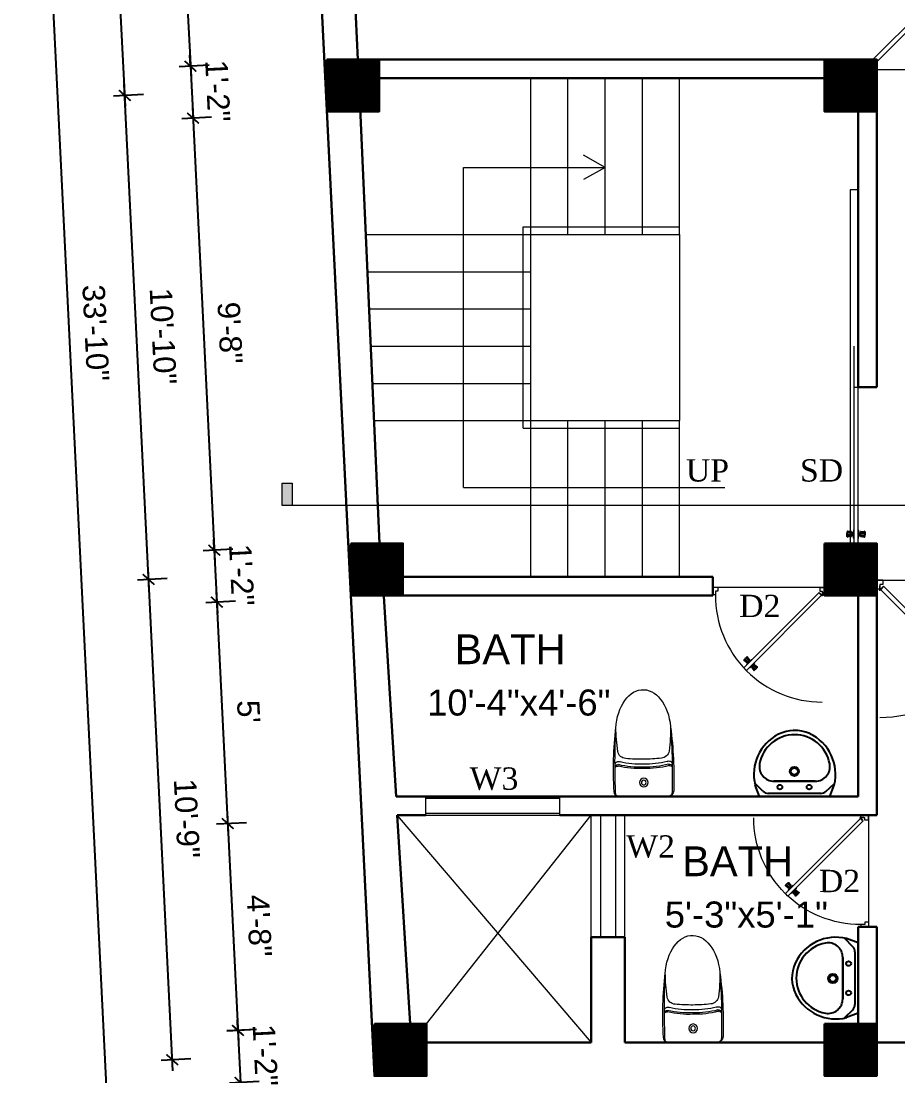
# Model space of a CAD drawing. Header units: inches. Extents: x -4737 to 13205, y 2479 to 13285.
# Drawn here: x -3061.7 to -2826.3, y 11352.5 to 11635.8 of the extents above; entities that cross this region are included whole.
import ezdxf
from ezdxf.enums import TextEntityAlignment as Align

# ---------------------------------------------------------------- set-up
doc = ezdxf.new("R2010")
doc.units = ezdxf.units.IN
doc.header["$MEASUREMENT"] = 0
doc.linetypes.add('HIDDEN2', pattern=[0.1875, 0.125, -0.0625])
for name, color, linetype, lineweight in [('A-FURN', 9, 'Continuous', 5), ('Door', 205, 'Continuous', 13), ('hatch-.09', 8, 'Continuous', 9), ('Label', 7, 'Continuous', 13), ('ns_DIMS', 1, 'Continuous', 0), ('ns_DIMS @ 1', 1, 'Continuous', 0), ('ns_TEXT', 7, 'Continuous', 13), ('PUERTAS', 7, 'Continuous', 9), ('stair', 201, 'Continuous', 13), ('Text', 7, 'Continuous', 13), ('WALL', 12, 'Continuous', 30), ('wall2', 1, 'Continuous', 15), ('windoow', 4, 'Continuous', 5)]:
    doc.layers.add(name, color=color, linetype=linetype, lineweight=lineweight)
doc.layers.add('furniture', color=253, linetype='Continuous')
doc.styles.add('arial 1000', font='arial.ttf')
doc.styles.add('dim', font='arial.ttf', dxfattribs={"height": 7})
doc.styles.get("Standard").update_dxf_attribs({"font": 'arial.ttf'})
doc.styles.add('Tahoma', font='tahoma.ttf')
doc.dimstyles.new("1-8'", dxfattribs={"dimtxt": 6, "dimasz": 3, "dimexe": 3, "dimexo": 6, "dimgap": 4, "dimtad": 1, "dimdec": 0, "dimzin": 0, "dimdsep": 46, "dimlunit": 4, "dimtxsty": 'arial 1000', "dimblk": 'ARCHTICK', "dimcen": 8, "dimdle": 3, "dimclrt": 7, "dimazin": 0, "dimtfac": 1, "dimtdec": 0, "dimtix": 1, "dimtmove": 2, "dimatfit": 3, "dimfxl": 5, "dimfxlon": 1, "dimarcsym": 0})

# ---------------------------------------------------------------- blocks, each defined once
blk = doc.blocks.new('2ft6in')
at = {"layer": 'PUERTAS', "color": 2}
for p, q in [((0.84, 2.1), (21.02, 22.28)), ((21.71, 21.6), (1.47, 1.37)), ((18.33, 21.76), (18.31, 21.77)), ((21.71, 21.6), (21.02, 22.28)), ((21.18, 18.9), (21.2, 18.89)), ((0, 2), (0, 0)), ((0.6, 2), (0, 2)), ((1.33, 0), (0, 0)), ((0.6, 1.26), (0.6, 2.04)), ((0.67, 1.26), (0.6, 1.26)), ((0.67, 1.26), (0.67, 2.01)), ((0.67, 1), (0.67, 1.26)), ((1.33, 1), (0.67, 1)), ((1.31, 1.53), (0.79, 2.06)), ((1.36, 1.58), (0.81, 2.12)), ((1.36, 1.58), (1.31, 1.53)), ((1.47, 1.37), (1.31, 1.53)), ((1.33, 0), (1.33, 1)), ((28.67, 0), (28.67, 1)), ((28.67, 1), (29.33, 1)), ((28.67, 0), (30, 0)), ((29.33, 1), (29.33, 2)), ((29.33, 2), (30, 2)), ((30, 0), (30, 2))]:
    blk.add_line(p, q, dxfattribs=at)
at = {"layer": 'PUERTAS', "color": 8}
for p, q in [((18.81, 20.78), (18.04, 21.4)), ((18.86, 20.83), (18.08, 21.46)), ((18.95, 20.92), (18.2, 21.58)), ((18.44, 21.9), (18.31, 21.77)), ((19.07, 21.03), (18.34, 21.72)), ((18.44, 21.9), (18.56, 22.02)), ((18.58, 22.01), (18.56, 22.02)), ((19.3, 21.26), (18.61, 22)), ((19.42, 21.38), (18.75, 22.14)), ((19.51, 21.48), (18.88, 22.26)), ((18.91, 20.27), (19.19, 20.69)), ((19.55, 21.53), (18.93, 22.3)), ((19.13, 20.8), (19.03, 20.9)), ((19.15, 20.82), (19.05, 20.92)), ((19.09, 20.44), (19.25, 20.76)), ((19.19, 20.87), (19.1, 20.96)), ((19.25, 20.93), (19.16, 21.02)), ((19.28, 20.63), (19.32, 20.83)), ((19.4, 21.08), (19.31, 21.17)), ((19.47, 21.15), (19.38, 21.24)), ((19.43, 20.78), (19.4, 20.9)), ((19.51, 21.19), (19.42, 21.28)), ((19.55, 20.91), (19.43, 20.94)), ((19.53, 21.21), (19.44, 21.3)), ((19.7, 21.06), (19.51, 21.01)), ((19.89, 21.24), (19.58, 21.08)), ((20.07, 21.42), (19.64, 21.15)), ((20.06, 19.85), (20.25, 19.9)), ((20.21, 20), (20.33, 19.97)), ((20.33, 20.13), (20.36, 20.01)), ((20.48, 20.28), (20.44, 20.08)), ((20.5, 19.98), (20.6, 19.89)), ((20.67, 20.47), (20.51, 20.15)), ((20.85, 20.64), (20.57, 20.22)), ((20.57, 20.04), (20.66, 19.95)), ((20.61, 20.09), (20.7, 19.99)), ((20.63, 20.11), (20.72, 20.01)), ((20.69, 19.87), (21.42, 19.19)), ((20.81, 19.99), (21.56, 19.33)), ((20.9, 20.08), (21.68, 19.45)), ((20.95, 20.13), (21.72, 19.51)), ((19.69, 19.49), (20.12, 19.76)), ((19.87, 19.67), (20.18, 19.83)), ((20.21, 19.38), (20.83, 18.61)), ((20.23, 19.7), (20.32, 19.61)), ((20.25, 19.72), (20.34, 19.63)), ((20.25, 19.43), (20.88, 18.65)), ((20.29, 19.76), (20.38, 19.67)), ((20.34, 19.53), (21, 18.77)), ((20.36, 19.83), (20.45, 19.74)), ((20.46, 19.64), (21.14, 18.91)), ((21.32, 19.01), (21.2, 18.89)), ((21.32, 19.01), (21.44, 19.14)), ((21.43, 19.15), (21.44, 19.14)), ((0, 0), (30, 0))]:
    blk.add_line(p, q, dxfattribs=at)
at = {"layer": 'PUERTAS', "color": 1}
for p, q in [((18.06, 21.44), (18.48, 21.86)), ((18.74, 20.79), (18.06, 21.34)), ((18.08, 21.51), (18.45, 21.88)), ((18.11, 21.49), (18.08, 21.51)), ((18.82, 22.25), (18.45, 21.88)), ((18.9, 22.28), (18.48, 21.86)), ((18.84, 22.23), (18.82, 22.25)), ((18.83, 20.8), (19.18, 21.15)), ((18.84, 20.21), (19.1, 20.6)), ((18.85, 20.11), (18.84, 20.12)), ((18.92, 20.89), (18.93, 20.88)), ((19.54, 21.59), (18.99, 22.27)), ((19.02, 20.88), (19.24, 21.1)), ((19.12, 20.8), (19.03, 20.89)), ((19.1, 20.7), (19.11, 20.69)), ((19.1, 20.6), (19.1, 20.6)), ((19.11, 20.79), (19.33, 21.01)), ((19.54, 21.5), (19.18, 21.15)), ((19.45, 21.31), (19.24, 21.1)), ((19.55, 21.22), (19.33, 21.01)), ((19.45, 21.41), (19.45, 21.41)), ((19.54, 21.22), (19.45, 21.31)), ((19.64, 21.23), (19.64, 21.23)), ((19.74, 21.24), (19.73, 21.23)), ((20.12, 21.49), (19.74, 21.24)), ((20.21, 19.69), (20.43, 19.9)), ((20.22, 21.48), (20.22, 21.49)), ((20.65, 20.12), (20.43, 19.9)), ((20.74, 20.03), (20.52, 19.81)), ((20.93, 20.11), (20.57, 19.76)), ((20.64, 20.11), (20.73, 20.02)), ((20.66, 20.31), (20.65, 20.31)), ((20.65, 20.21), (20.65, 20.22)), ((20.91, 20.7), (20.66, 20.31)), ((20.84, 20.02), (20.83, 20.03)), ((20.91, 20.8), (20.91, 20.79)), ((21.02, 20.12), (21.7, 19.57)), ((19.53, 19.43), (19.54, 19.42)), ((19.64, 19.42), (20.02, 19.67)), ((20.02, 19.67), (20.03, 19.68)), ((20.12, 19.68), (20.12, 19.68)), ((20.22, 19.41), (20.57, 19.76)), ((20.22, 19.69), (20.31, 19.6)), ((20.22, 19.32), (20.76, 18.64)), ((20.31, 19.6), (20.52, 19.81)), ((20.31, 19.5), (20.31, 19.5)), ((20.86, 18.63), (21.28, 19.05)), ((20.91, 18.68), (20.94, 18.66)), ((20.94, 18.66), (21.31, 19.03)), ((21.7, 19.47), (21.28, 19.05)), ((21.67, 19.4), (21.31, 19.03)), ((21.65, 19.42), (21.67, 19.4))]:
    blk.add_line(p, q, dxfattribs=at)
at = {"layer": 'PUERTAS', "color": 2}
for radius in [0.129, 0.0627]:
    blk.add_circle((0.68, 2.14), radius, dxfattribs=at)
at = {"layer": 'PUERTAS', "color": 8}
blk.add_arc((0.68, 2.14), 28.65, 359.7285, 90.0333, dxfattribs=at)
at = {"layer": 'PUERTAS', "color": 1}
for centre, start, end in [((18.78, 20.84), 231.0764, 315), ((18.89, 20.16), 135, 225), ((18.94, 22.23), 38.9236, 135), ((18.97, 20.93), 225, 315), ((19.16, 20.74), 135, 219.7428), ((19.06, 20.65), 315, 39.7428), ((19.4, 21.36), 315, 45), ((19.49, 21.55), 315, 38.9236), ((19.6, 21.18), 50.2572, 135), ((19.68, 21.28), 230.2572, 315), ((20.17, 21.44), 45, 135), ((20.7, 20.26), 135, 219.7428), ((20.6, 20.17), 315, 39.7428), ((20.78, 19.98), 45, 135), ((20.87, 20.75), 315, 45), ((20.98, 20.07), 51.0764, 135), ((19.59, 19.47), 225, 315), ((20.07, 19.63), 50.2572, 135), ((20.16, 19.73), 230.2572, 315), ((20.27, 19.36), 135, 218.9236), ((20.35, 19.55), 135, 225), ((20.82, 18.68), 218.9236, 315), ((21.65, 19.52), 315, 51.0764)]:
    blk.add_arc(centre, 0.0667, start, end, dxfattribs=at)
blk = doc.blocks.new('*U33')
at = {"color": 3, "xscale": -1}
blk.add_blockref('2ft6in', (42, 0), dxfattribs=at)
blk = doc.blocks.new('3ft')
at = {"layer": 'PUERTAS', "color": 2}
for p, q in [((1.01, 2.52), (25.23, 26.74)), ((26.05, 25.92), (1.77, 1.64)), ((21.99, 26.11), (21.98, 26.13)), ((26.05, 25.92), (25.23, 26.74)), ((25.42, 22.68), (25.43, 22.67)), ((0, 2.4), (0, 0)), ((0.72, 2.4), (0, 2.4)), ((1.6, 0), (0, 0)), ((0.72, 1.52), (0.72, 2.44)), ((0.8, 1.52), (0.72, 1.52)), ((0.8, 1.52), (0.8, 2.41)), ((0.8, 1.2), (0.8, 1.52)), ((1.6, 1.2), (0.8, 1.2)), ((1.57, 1.84), (0.94, 2.47)), ((1.63, 1.89), (0.97, 2.55)), ((1.63, 1.89), (1.57, 1.84)), ((1.77, 1.64), (1.57, 1.84)), ((1.6, 0), (1.6, 1.2)), ((34.4, 0), (34.4, 1.2)), ((34.4, 1.2), (35.2, 1.2)), ((34.4, 0), (36, 0)), ((35.2, 1.2), (35.2, 2.4)), ((35.2, 2.4), (36, 2.4)), ((36, 0), (36, 2.4))]:
    blk.add_line(p, q, dxfattribs=at)
at = {"layer": 'PUERTAS', "color": 8}
for p, q in [((22.57, 24.94), (21.65, 25.68)), ((22.63, 24.99), (21.69, 25.75)), ((22.74, 25.1), (21.84, 25.9)), ((22.13, 26.28), (21.98, 26.13)), ((22.88, 25.24), (22.01, 26.06)), ((22.13, 26.28), (22.27, 26.42)), ((22.29, 26.41), (22.27, 26.42)), ((23.16, 25.52), (22.34, 26.39)), ((23.3, 25.66), (22.5, 26.56)), ((23.41, 25.77), (22.65, 26.71)), ((23.46, 25.83), (22.72, 26.75)), ((23.41, 25.43), (23.3, 25.54)), ((23.44, 25.45), (23.33, 25.56)), ((24.08, 25.71), (23.57, 25.38)), ((22.69, 24.32), (23.02, 24.83)), ((22.95, 24.96), (22.84, 25.07)), ((22.98, 24.99), (22.86, 25.1)), ((23.03, 25.04), (22.91, 25.15)), ((22.91, 24.53), (23.1, 24.91)), ((23.11, 25.12), (22.99, 25.23)), ((23.13, 24.76), (23.18, 24.99)), ((23.28, 25.3), (23.17, 25.41)), ((23.36, 25.37), (23.25, 25.49)), ((23.31, 24.94), (23.28, 25.08)), ((23.46, 25.09), (23.32, 25.13)), ((23.64, 25.27), (23.41, 25.22)), ((23.87, 25.49), (23.49, 25.3)), ((23.63, 23.38), (24.14, 23.72)), ((23.84, 23.6), (24.22, 23.79)), ((24.07, 23.82), (24.3, 23.88)), ((24.25, 24), (24.39, 23.97)), ((24.25, 23.26), (24.99, 22.34)), ((24.27, 23.64), (24.38, 23.53)), ((24.3, 23.67), (24.41, 23.56)), ((24.3, 23.32), (25.06, 22.38)), ((24.35, 23.72), (24.46, 23.61)), ((24.4, 24.15), (24.43, 24.01)), ((24.41, 23.43), (25.2, 22.53)), ((24.43, 23.8), (24.54, 23.69)), ((24.58, 24.33), (24.52, 24.1)), ((24.55, 23.57), (25.37, 22.7)), ((24.6, 23.97), (24.72, 23.86)), ((24.8, 24.56), (24.61, 24.18)), ((25.02, 24.77), (24.68, 24.26)), ((24.68, 24.05), (24.79, 23.94)), ((24.73, 24.1), (24.85, 23.99)), ((24.76, 24.13), (24.87, 24.02)), ((24.83, 23.85), (25.7, 23.03)), ((24.97, 23.99), (25.87, 23.2)), ((25.08, 24.1), (26.02, 23.34)), ((25.14, 24.15), (26.06, 23.41)), ((25.58, 22.82), (25.43, 22.67)), ((25.58, 22.82), (25.73, 22.97)), ((25.72, 22.98), (25.73, 22.97)), ((0, 0), (36, 0))]:
    blk.add_line(p, q, dxfattribs=at)
at = {"layer": 'PUERTAS', "color": 1}
for p, q in [((21.67, 25.73), (22.17, 26.23)), ((22.49, 24.95), (21.67, 25.61)), ((21.7, 25.82), (22.14, 26.26)), ((21.73, 25.79), (21.7, 25.82)), ((22.58, 26.7), (22.14, 26.26)), ((22.67, 26.73), (22.17, 26.23)), ((22.61, 26.67), (22.58, 26.7)), ((23.45, 25.91), (22.79, 26.73)), ((23.44, 25.81), (23.02, 25.38)), ((23.34, 25.58), (23.08, 25.32)), ((23.33, 25.7), (23.34, 25.69)), ((23.45, 25.46), (23.33, 25.57)), ((24.15, 25.79), (23.68, 25.48)), ((24.27, 25.78), (24.26, 25.79)), ((22.6, 24.96), (23.02, 25.38)), ((22.61, 24.25), (22.92, 24.72)), ((22.62, 24.13), (22.61, 24.14)), ((22.7, 25.07), (22.71, 25.06)), ((22.82, 25.06), (23.08, 25.32)), ((22.94, 24.95), (22.83, 25.07)), ((22.92, 24.72), (22.92, 24.72)), ((22.93, 24.94), (23.19, 25.21)), ((22.93, 24.84), (22.93, 24.83)), ((23.46, 25.47), (23.19, 25.21)), ((23.44, 23.31), (23.45, 23.3)), ((23.56, 23.3), (24.03, 23.61)), ((23.57, 25.47), (23.57, 25.47)), ((23.68, 25.48), (23.68, 25.48)), ((24.03, 23.61), (24.03, 23.62)), ((24.14, 23.62), (24.14, 23.62)), ((24.25, 23.62), (24.51, 23.89)), ((24.26, 23.29), (24.69, 23.71)), ((24.26, 23.63), (24.37, 23.52)), ((24.26, 23.18), (24.92, 22.37)), ((24.37, 23.52), (24.63, 23.77)), ((24.37, 23.4), (24.37, 23.4)), ((24.78, 24.15), (24.51, 23.89)), ((24.89, 24.03), (24.63, 23.77)), ((25.11, 24.14), (24.69, 23.71)), ((24.77, 24.14), (24.88, 24.03)), ((24.79, 24.38), (24.78, 24.37)), ((24.78, 24.26), (24.78, 24.26)), ((25.1, 24.84), (24.79, 24.38)), ((25, 24.03), (25, 24.03)), ((25.04, 22.36), (25.54, 22.86)), ((25.09, 24.96), (25.1, 24.95)), ((25.13, 22.39), (25.57, 22.83)), ((25.22, 24.14), (26.03, 23.48)), ((26.04, 23.37), (25.54, 22.86)), ((26.01, 23.27), (25.57, 22.83)), ((25.98, 23.3), (26.01, 23.27)), ((25.1, 22.42), (25.13, 22.39))]:
    blk.add_line(p, q, dxfattribs=at)
at = {"layer": 'PUERTAS', "color": 2}
for radius in [0.155, 0.0752]:
    blk.add_circle((0.82, 2.56), radius, dxfattribs=at)
at = {"layer": 'PUERTAS', "color": 8}
blk.add_arc((0.82, 2.56), 34.38, 359.7285, 90.0333, dxfattribs=at)
at = {"layer": 'PUERTAS', "color": 1}
for centre, start, end in [((22.73, 26.68), 38.9236, 135), ((23.28, 25.63), 315, 45), ((23.39, 25.86), 315, 38.9236), ((24.2, 25.73), 45, 135), ((22.54, 25.01), 231.0764, 315), ((22.67, 24.2), 135, 225), ((22.77, 25.12), 225, 315), ((22.99, 24.89), 135, 219.7428), ((22.87, 24.78), 315, 39.7428), ((23.51, 23.36), 225, 315), ((23.51, 25.41), 50.2572, 135), ((23.62, 25.53), 230.2572, 315), ((24.09, 23.56), 50.2572, 135), ((24.2, 23.68), 230.2572, 315), ((24.32, 23.23), 135, 218.9236), ((24.42, 23.46), 135, 225), ((24.84, 24.31), 135, 219.7428), ((24.72, 24.21), 315, 39.7428), ((24.94, 23.98), 45, 135), ((25.04, 24.89), 315, 45), ((25.17, 24.08), 51.0764, 135), ((25.98, 23.42), 315, 51.0764), ((24.98, 22.42), 218.9236, 315)]:
    blk.add_arc(centre, 0.08, start, end, dxfattribs=at)
blk = doc.blocks.new('*U36')
at = {"color": 3}
blk.add_blockref('3ft', (0, 0), dxfattribs=at)
blk = doc.blocks.new('A$C2BC6131C')
at = {"layer": 'A-FURN', "color": 8}
for p in [(0, 163.5), (0, -163.5)]:
    blk.add_line(p, (0, 0), dxfattribs=at)
for radius in [29.6, 16.1]:
    blk.add_circle((95.9, 0), radius, dxfattribs=at)
for centre, radius, start, end in [((40, 163.5), 40, 92.59988, 180), ((197, -4116.4), 4311.6, 86.30057, 92.47118), ((155.1, -2371.3), 2577.4, 82.86641, 92.59988), ((793.4, 23.7), 602, 165.61847, 182.25332), ((201.9, 176.4), 18.8, 342.35932, 95.93155), ((192.7, 178.4), 18.2, 343.38126, 66.47238), ((793.4, 23.7), 592, 165.61847, 182.25332), ((773.9, 23.7), 552, 165.61847, 182.45753), ((217.8, 172), 24.1, 332.20328, 71.94045), ((320.7, 115.7), 60, 100.47011, 174.60795), ((468.5, -913.5), 1099.7, 89.65189, 98.29697), ((1633.1, -8.2), 1378.2, 174.60795, 179.65911), ((1633.1, 8.2), 1378.2, 180.34089, 185.39205), ((793.4, -23.7), 602, 177.74668, 194.38153), ((793.4, -23.7), 592, 177.74668, 194.38153), ((773.9, -23.7), 552, 177.54247, 194.38153), ((320.7, -115.7), 60, 185.39205, 259.52989), ((40, -163.5), 40, 180, 267.40012), ((197, 4116.4), 4311.6, 267.52882, 273.69943), ((155.1, 2371.3), 2577.4, 267.40012, 277.13359), ((201.9, -176.4), 18.8, 264.06845, 17.64068), ((192.7, -178.4), 18.2, 293.52762, 16.61874), ((217.8, -172), 24.1, 288.05955, 27.79672), ((468.5, 913.5), 1099.7, 261.70303, 270.34811)]:
    blk.add_arc(centre, radius, start, end, dxfattribs=at)
blk.add_ellipse((440.7, 0), major_axis=(-289.3, 0), ratio=0.648116, start_param=1.570796, end_param=4.592942, dxfattribs=at)
blk = doc.blocks.new('A$C2C8E2855')
at = {"color": 3}
for p, q in [((49.5, -117.7), (20, -196.2)), ((530.2, -117.7), (49.5, -117.7)), ((52.4, -117.7), (529.2, -117.7)), ((110.9, -140.2), (470.9, -140.2)), ((530.2, -117.7), (559.7, -196.2)), ((76.7, -153.7), (18.7, -208.2)), ((506.5, -155.1), (563.4, -212.8)), ((149.1, -222.9), (431, -222.9)), ((431, -222.9), (149.1, -222.9))]:
    blk.add_line(p, q, dxfattribs=at)
for centre, radius in [((190.8, -182.7), 16.3), ((390.8, -182.7), 16.3), ((292.2, -290.1), 31.6), ((292.2, -290.1), 23)]:
    blk.add_circle(centre, radius, dxfattribs=at)
for centre, radius, start, end in [((110.9, -190.2), 50, 90, 133.18096), ((470.9, -190.2), 50, 44.56072, 90), ((318.3, -269.6), 307.1, 166.17513, 244.72963), ((261.4, -269.6), 307.1, 297.06391, 13.82487), ((149.1, -322.9), 100, 90, 190.56023), ((431, -322.9), 100, 349.43977, 90), ((290.1, -296.6), 243.4, 190.56023, 349.43977), ((289.7, -319.1), 250.2, 245.80711, 296.46282), ((318.3, -269.6), 307.1, 266.58899, 266.59358)]:
    blk.add_arc(centre, radius, start, end, dxfattribs=at)
at = {"color": 3, "width": 0.8, "flags": 9}
for tag in ['XSIZE', 'YSIZE']:
    blk.add_attdef(tag, (289.9, -117.7), '', height=0.5, dxfattribs=at)
blk = doc.blocks.new('*U32')
at = {"color": 3}
blk.add_blockref('2ft6in', (0, 0), dxfattribs=at)
blk = doc.blocks.new('_ArchTick')
at = {"color": 0, "const_width": 0.15}
blk.add_lwpolyline([(-0.5, -0.5), (0.5, 0.5)], dxfattribs=at)
blk = doc.blocks.new('*D790')
at = {"layer": 'Defpoints', "color": 0, "transparency": 16777216}
for p in [(-2959.86, 11352.48), (-2838.95, 11352.48), (-2838.95, 11311.58)]:
    blk.add_point(p, dxfattribs=at)
at = {"layer": 'ns_DIMS', "color": 0, "lineweight": -2, "transparency": 16777216}
for p, q in [((-2959.86, 11316.58), (-2959.86, 11308.58)), ((-2838.95, 11316.58), (-2838.95, 11308.58)), ((-2962.86, 11311.58), (-2835.95, 11311.58))]:
    blk.add_line(p, q, dxfattribs=at)
at = {"layer": 'ns_DIMS', "color": 0, "lineweight": -2, "transparency": 16777216, "xscale": 3, "yscale": 3, "zscale": 3, "rotation": 180}
blk.add_blockref('_ArchTick', (-2959.86, 11311.58), dxfattribs=at)
at = {"layer": 'ns_DIMS', "color": 0, "lineweight": -2, "transparency": 16777216, "xscale": 3, "yscale": 3, "zscale": 3}
blk.add_blockref('_ArchTick', (-2838.95, 11311.58), dxfattribs=at)
at = {"layer": 'ns_DIMS', "color": 7, "transparency": 16777216, "insert": (-2899.41, 11318.65), "char_height": 6, "attachment_point": 5, "style": 'arial 1000'}
blk.add_mtext('10\'-1"', dxfattribs=at)
blk = doc.blocks.new('*D791')
at = {"layer": 'Defpoints', "color": 0, "transparency": 16777216}
for p in [(-2838.95, 11352.48), (-2661.41, 11352.48), (-2661.41, 11311.58)]:
    blk.add_point(p, dxfattribs=at)
at = {"layer": 'ns_DIMS', "color": 0, "lineweight": -2, "transparency": 16777216}
for p, q in [((-2838.95, 11316.58), (-2838.95, 11308.58)), ((-2661.41, 11316.58), (-2661.41, 11308.58)), ((-2841.95, 11311.58), (-2658.41, 11311.58))]:
    blk.add_line(p, q, dxfattribs=at)
at = {"layer": 'ns_DIMS', "color": 0, "lineweight": -2, "transparency": 16777216, "xscale": 3, "yscale": 3, "zscale": 3, "rotation": 180}
blk.add_blockref('_ArchTick', (-2838.95, 11311.58), dxfattribs=at)
at = {"layer": 'ns_DIMS', "color": 0, "lineweight": -2, "transparency": 16777216, "xscale": 3, "yscale": 3, "zscale": 3}
blk.add_blockref('_ArchTick', (-2661.41, 11311.58), dxfattribs=at)
at = {"layer": 'ns_DIMS', "color": 7, "transparency": 16777216, "insert": (-2750.18, 11318.65), "char_height": 6, "attachment_point": 5, "style": 'arial 1000'}
blk.add_mtext('14\'-10"', dxfattribs=at)
blk = doc.blocks.new('*U53')
blk.add_hatch(color=256).paths.add_polyline_path([(-7.7473, 0.125), (-7.6914, 0.125), (-7.6914, 0), (-7.7473, 0)])
at = {"linetype": 'HIDDEN2', "ltscale": 100}
blk.add_line((-0.3125, 0), (-7.7473, 0), dxfattribs=at)
blk.add_lwpolyline([(-7.7473, 0.125), (-7.6914, 0.125), (-7.6914, 0), (-7.7473, 0)], close=True)
at = {"style": 'Tahoma', "flags": 8}
blk.add_attdef('VIEWNUMBER', text='', height=0.125, dxfattribs=at).set_placement((0, 0), align=Align.BOTTOM_CENTER)
blk.add_attdef('SHEETNUMBER', text='', height=0.125, dxfattribs=at).set_placement((0, -0.0625), align=Align.TOP_CENTER)
blk = doc.blocks.new('*D813')
at = {"layer": 'Defpoints', "color": 0, "transparency": 16777216}
for p in [(-2986.15, 11743.99), (-2979.62, 11625.48), (-3016.27, 11623.67)]:
    blk.add_point(p, dxfattribs=at)
at = {"layer": 'ns_DIMS', "color": 0, "lineweight": -2, "transparency": 16777216}
for p, q in [((-3022.25, 11745.21), (-3016.12, 11620.68)), ((-3017.11, 11742.46), (-3025.1, 11742.07)), ((-3011.27, 11623.92), (-3019.26, 11623.53))]:
    blk.add_line(p, q, dxfattribs=at)
at = {"layer": 'ns_DIMS', "color": 0, "lineweight": -2, "transparency": 16777216, "xscale": 3, "yscale": 3, "zscale": 3}
for p, rotation in [((-3022.11, 11742.22), 92.82029601864667), ((-3016.27, 11623.67), 272.8202960186467)]:
    blk.add_blockref('_ArchTick', p, dxfattribs=dict(at, rotation=rotation))
at = {"layer": 'ns_DIMS', "color": 7, "transparency": 16777216, "insert": (-3012.13, 11683.29), "char_height": 6, "attachment_point": 5, "rotation": 272.8203, "style": 'arial 1000'}
blk.add_mtext('9\'-11"', dxfattribs=at)
blk = doc.blocks.new('*D814')
at = {"layer": 'Defpoints', "color": 0, "transparency": 16777216}
for p in [(-2979.62, 11625.48), (-3015.58, 11609.71), (-2979.62, 11611.48)]:
    blk.add_point(p, dxfattribs=at)
at = {"layer": 'ns_DIMS', "color": 0, "lineweight": -2, "transparency": 16777216}
for p, q in [((-3016.27, 11623.67), (-3016.41, 11626.67)), ((-3011.27, 11623.92), (-3019.26, 11623.53)), ((-3016.27, 11623.67), (-3015.58, 11609.71)), ((-3010.58, 11609.95), (-3018.57, 11609.56)), ((-3015.58, 11609.71), (-3015.43, 11606.71))]:
    blk.add_line(p, q, dxfattribs=at)
at = {"layer": 'ns_DIMS', "color": 0, "lineweight": -2, "transparency": 16777216, "xscale": 3, "yscale": 3, "zscale": 3}
for p, rotation in [((-3016.27, 11623.67), 272.8202960186467), ((-3015.58, 11609.71), 92.82029601864667)]:
    blk.add_blockref('_ArchTick', p, dxfattribs=dict(at, rotation=rotation))
at = {"layer": 'ns_DIMS', "color": 7, "transparency": 16777216, "insert": (-3008.92, 11617.04), "char_height": 6, "attachment_point": 5, "rotation": 272.8203, "style": 'arial 1000'}
blk.add_mtext('1\'-2"', dxfattribs=at)
blk = doc.blocks.new('*D815')
at = {"layer": 'Defpoints', "color": 0, "transparency": 16777216}
for p in [(-2979.62, 11611.48), (-3009.86, 11493.67), (-2973.22, 11495.48)]:
    blk.add_point(p, dxfattribs=at)
at = {"layer": 'ns_DIMS', "color": 0, "lineweight": -2, "transparency": 16777216}
for p, q in [((-3015.73, 11612.7), (-3009.71, 11490.68)), ((-3010.58, 11609.95), (-3018.57, 11609.56)), ((-3004.87, 11493.92), (-3012.86, 11493.53))]:
    blk.add_line(p, q, dxfattribs=at)
at = {"layer": 'ns_DIMS', "color": 0, "lineweight": -2, "transparency": 16777216, "xscale": 3, "yscale": 3, "zscale": 3}
for p, rotation in [((-3015.58, 11609.71), 92.82029601864667), ((-3009.86, 11493.67), 272.8202960186467)]:
    blk.add_blockref('_ArchTick', p, dxfattribs=dict(at, rotation=rotation))
at = {"layer": 'ns_DIMS', "color": 7, "transparency": 16777216, "insert": (-3005.66, 11552.04), "char_height": 6, "attachment_point": 5, "rotation": 272.8203, "style": 'arial 1000'}
blk.add_mtext('9\'-8"', dxfattribs=at)
blk = doc.blocks.new('*D816')
at = {"layer": 'Defpoints', "color": 0, "transparency": 16777216}
for p in [(-2973.22, 11495.48), (-3009.17, 11479.71), (-2973.22, 11481.48)]:
    blk.add_point(p, dxfattribs=at)
at = {"layer": 'ns_DIMS', "color": 0, "lineweight": -2, "transparency": 16777216}
for p, q in [((-3009.86, 11493.67), (-3010.01, 11496.67)), ((-3004.87, 11493.92), (-3012.86, 11493.53)), ((-3009.86, 11493.67), (-3009.17, 11479.71)), ((-3004.18, 11479.95), (-3012.17, 11479.56)), ((-3009.17, 11479.71), (-3009.03, 11476.71))]:
    blk.add_line(p, q, dxfattribs=at)
at = {"layer": 'ns_DIMS', "color": 0, "lineweight": -2, "transparency": 16777216, "xscale": 3, "yscale": 3, "zscale": 3}
for p, rotation in [((-3009.86, 11493.67), 272.8202960186467), ((-3009.17, 11479.71), 92.82029601864667)]:
    blk.add_blockref('_ArchTick', p, dxfattribs=dict(at, rotation=rotation))
at = {"layer": 'ns_DIMS', "color": 7, "transparency": 16777216, "insert": (-3002.51, 11487.04), "char_height": 6, "attachment_point": 5, "rotation": 272.8203, "style": 'arial 1000'}
blk.add_mtext('1\'-2"', dxfattribs=at)
blk = doc.blocks.new('*D817')
at = {"layer": 'Defpoints', "color": 0, "transparency": 16777216}
for p in [(-2973.22, 11481.48), (-3006.24, 11420.23), (-2960.71, 11422.47)]:
    blk.add_point(p, dxfattribs=at)
at = {"layer": 'ns_DIMS', "color": 0, "lineweight": -2, "transparency": 16777216}
for p, q in [((-3009.32, 11482.7), (-3006.1, 11417.23)), ((-3004.18, 11479.95), (-3012.17, 11479.56)), ((-3001.25, 11420.47), (-3009.24, 11420.08))]:
    blk.add_line(p, q, dxfattribs=at)
at = {"layer": 'ns_DIMS', "color": 0, "lineweight": -2, "transparency": 16777216, "xscale": 3, "yscale": 3, "zscale": 3}
for p, rotation in [((-3009.17, 11479.71), 92.82029601864667), ((-3006.24, 11420.23), 272.8202960186467)]:
    blk.add_blockref('_ArchTick', p, dxfattribs=dict(at, rotation=rotation))
at = {"layer": 'ns_DIMS', "color": 7, "transparency": 16777216, "insert": (-3000.67, 11450.32), "char_height": 6, "attachment_point": 5, "rotation": 272.8203, "style": 'arial 1000'}
blk.add_mtext("5'", dxfattribs=at)
blk = doc.blocks.new('*D818')
at = {"layer": 'Defpoints', "color": 0, "transparency": 16777216}
for p in [(-2966.86, 11366.48), (-2966.86, 11352.48), (-3002.82, 11350.71)]:
    blk.add_point(p, dxfattribs=at)
at = {"layer": 'ns_DIMS', "color": 0, "lineweight": -2, "transparency": 16777216}
for p, q in [((-3003.51, 11364.67), (-3003.65, 11367.67)), ((-2998.51, 11364.92), (-3006.5, 11364.53)), ((-3003.51, 11364.67), (-3002.82, 11350.71)), ((-2997.82, 11350.95), (-3005.81, 11350.56)), ((-3002.82, 11350.71), (-3002.67, 11347.71))]:
    blk.add_line(p, q, dxfattribs=at)
at = {"layer": 'ns_DIMS', "color": 0, "lineweight": -2, "transparency": 16777216, "xscale": 3, "yscale": 3, "zscale": 3}
for p, rotation in [((-3003.51, 11364.67), 272.8202960186467), ((-3002.82, 11350.71), 92.82029601864667)]:
    blk.add_blockref('_ArchTick', p, dxfattribs=dict(at, rotation=rotation))
at = {"layer": 'ns_DIMS', "color": 7, "transparency": 16777216, "insert": (-2996.16, 11358.04), "char_height": 6, "attachment_point": 5, "rotation": 272.8203, "style": 'arial 1000'}
blk.add_mtext('1\'-2"', dxfattribs=at)
blk = doc.blocks.new('*D819')
at = {"layer": 'Defpoints', "color": 0, "transparency": 16777216}
for p in [(-2960.71, 11422.47), (-2967.55, 11366.48), (-3003.51, 11364.71)]:
    blk.add_point(p, dxfattribs=at)
at = {"layer": 'ns_DIMS', "color": 0, "lineweight": -2, "transparency": 16777216}
for p, q in [((-3006.39, 11423.22), (-3003.36, 11361.71)), ((-3001.25, 11420.47), (-3009.24, 11420.08)), ((-2998.51, 11364.95), (-3006.5, 11364.56))]:
    blk.add_line(p, q, dxfattribs=at)
at = {"layer": 'ns_DIMS', "color": 0, "lineweight": -2, "transparency": 16777216, "xscale": 3, "yscale": 3, "zscale": 3}
for p, rotation in [((-3006.24, 11420.23), 92.82029601864667), ((-3003.51, 11364.71), 272.8202960186467)]:
    blk.add_blockref('_ArchTick', p, dxfattribs=dict(at, rotation=rotation))
at = {"layer": 'ns_DIMS', "color": 7, "transparency": 16777216, "insert": (-2997.82, 11392.82), "char_height": 6, "attachment_point": 5, "rotation": 272.8203, "style": 'arial 1000'}
blk.add_mtext('4\'-8"', dxfattribs=at)
blk = doc.blocks.new('*D820')
at = {"layer": 'Defpoints', "color": 0, "transparency": 16777216}
for p in [(-2973.22, 11488.48), (-3027.5, 11485.81), (-2966.86, 11359.48)]:
    blk.add_point(p, dxfattribs=at)
at = {"layer": 'ns_DIMS', "color": 0, "lineweight": -2, "transparency": 16777216}
for p, q in [((-3020.99, 11353.81), (-3027.64, 11488.8)), ((-3022.5, 11486.05), (-3030.49, 11485.66)), ((-3016.15, 11357.05), (-3024.14, 11356.66))]:
    blk.add_line(p, q, dxfattribs=at)
at = {"layer": 'ns_DIMS', "color": 0, "lineweight": -2, "transparency": 16777216, "xscale": 3, "yscale": 3, "zscale": 3}
for p, rotation in [((-3027.5, 11485.81), 92.82029601863742), ((-3021.14, 11356.81), 272.8202960186374)]:
    blk.add_blockref('_ArchTick', p, dxfattribs=dict(at, rotation=rotation))
at = {"layer": 'ns_DIMS', "color": 7, "transparency": 16777216, "insert": (-3017.26, 11421.65), "char_height": 6, "attachment_point": 5, "rotation": 272.8203, "style": 'arial 1000'}
blk.add_mtext('10\'-9"', dxfattribs=at)
blk = doc.blocks.new('*D821')
at = {"layer": 'Defpoints', "color": 0, "transparency": 16777216}
for p in [(-2986.84, 11757.99), (-3058.75, 11754.45), (-2966.86, 11352.48)]:
    blk.add_point(p, dxfattribs=at)
at = {"layer": 'ns_DIMS', "color": 0, "lineweight": -2, "transparency": 16777216}
for p, q in [((-3038.63, 11345.94), (-3058.9, 11757.44)), ((-3053.76, 11754.69), (-3061.75, 11754.3)), ((-3033.78, 11349.18), (-3041.77, 11348.79))]:
    blk.add_line(p, q, dxfattribs=at)
at = {"layer": 'ns_DIMS', "color": 0, "lineweight": -2, "transparency": 16777216, "xscale": 3, "yscale": 3, "zscale": 3}
for p, rotation in [((-3058.75, 11754.45), 92.82029601863792), ((-3038.77, 11348.94), 272.8202960186379)]:
    blk.add_blockref('_ArchTick', p, dxfattribs=dict(at, rotation=rotation))
at = {"layer": 'ns_DIMS', "color": 7, "transparency": 16777216, "insert": (-3041.71, 11552.04), "char_height": 6, "attachment_point": 5, "rotation": 272.8203, "style": 'arial 1000'}
blk.add_mtext('33\'-10"', dxfattribs=at)
blk = doc.blocks.new('*D822')
at = {"layer": 'Defpoints', "color": 0, "transparency": 16777216}
for p in [(-2979.62, 11618.48), (-3033.9, 11615.81), (-2973.22, 11488.48)]:
    blk.add_point(p, dxfattribs=at)
at = {"layer": 'ns_DIMS', "color": 0, "lineweight": -2, "transparency": 16777216}
for p, q in [((-3027.35, 11482.81), (-3034.05, 11618.8)), ((-3028.91, 11616.05), (-3036.9, 11615.66)), ((-3022.5, 11486.05), (-3030.49, 11485.66))]:
    blk.add_line(p, q, dxfattribs=at)
at = {"layer": 'ns_DIMS', "color": 0, "lineweight": -2, "transparency": 16777216, "xscale": 3, "yscale": 3, "zscale": 3}
for p, rotation in [((-3033.9, 11615.81), 92.82029601864667), ((-3027.5, 11485.81), 272.8202960186467)]:
    blk.add_blockref('_ArchTick', p, dxfattribs=dict(at, rotation=rotation))
at = {"layer": 'ns_DIMS', "color": 7, "transparency": 16777216, "insert": (-3023.64, 11551.15), "char_height": 6, "attachment_point": 5, "rotation": 272.8203, "style": 'arial 1000'}
blk.add_mtext('10\'-10"', dxfattribs=at)
blk = doc.blocks.new('*D823')
at = {"layer": 'Defpoints', "color": 0, "transparency": 16777216}
for p in [(-2986.15, 11750.99), (-3040.43, 11748.31), (-2979.62, 11618.48)]:
    blk.add_point(p, dxfattribs=at)
at = {"layer": 'ns_DIMS', "color": 0, "lineweight": -2, "transparency": 16777216}
for p, q in [((-3035.43, 11748.56), (-3043.42, 11748.17)), ((-3033.75, 11612.81), (-3040.58, 11751.31)), ((-3028.91, 11616.05), (-3036.9, 11615.66))]:
    blk.add_line(p, q, dxfattribs=at)
at = {"layer": 'ns_DIMS', "color": 0, "lineweight": -2, "transparency": 16777216, "xscale": 3, "yscale": 3, "zscale": 3}
for p, rotation in [((-3040.43, 11748.31), 92.82029601864667), ((-3033.9, 11615.81), 272.8202960186467)]:
    blk.add_blockref('_ArchTick', p, dxfattribs=dict(at, rotation=rotation))
at = {"layer": 'ns_DIMS', "color": 7, "transparency": 16777216, "insert": (-3030.16, 11682.4), "char_height": 6, "attachment_point": 5, "rotation": 272.8203, "style": 'arial 1000'}
blk.add_mtext('11\'-1"', dxfattribs=at)

msp = doc.modelspace()

# ---------------------------------------------------------------- hatches: boundary and pattern name
at = {"layer": 'hatch-.09'}
h = msp.add_hatch(dxfattribs=at)
h.set_pattern_fill('ANSI31', color=256)
h.set_pattern_definition([(45, (-18412.01016, 11335.34088), (-0.0883883476, 0.0883883476), [])])
h.paths.add_polyline_path([(-2965.62, 11625.48), (-2979.62, 11625.48), (-2979.62, 11611.48), (-2965.62, 11611.48)])
h = msp.add_hatch(dxfattribs=at)
h.set_pattern_fill('ANSI31', color=256)
h.set_pattern_definition([(45, (-18278.34374, 11335.34088), (-0.0883883476, 0.0883883476), [])])
h.paths.add_polyline_path([(-2831.95, 11625.48), (-2845.95, 11625.48), (-2845.95, 11611.48), (-2831.95, 11611.48)])
h = msp.add_hatch(dxfattribs=at)
h.set_pattern_fill('ANSI31', color=256)
h.set_pattern_definition([(45, (-18405.60594, 11205.34088), (-0.0883883476, 0.0883883476), [])])
h.paths.add_polyline_path([(-2959.22, 11495.48), (-2973.22, 11495.48), (-2973.22, 11481.48), (-2959.22, 11481.48)])
h = msp.add_hatch(dxfattribs=at)
h.set_pattern_fill('ANSI31', color=256)
h.set_pattern_definition([(45, (-18278.34374, 11205.34088), (-0.0883883476, 0.0883883476), [])])
h.paths.add_polyline_path([(-2831.95, 11495.48), (-2845.95, 11495.48), (-2845.95, 11481.48), (-2831.95, 11481.48)])
h = msp.add_hatch(dxfattribs=at)
h.set_pattern_fill('ANSI31', color=256)
h.set_pattern_definition([(45, (-18399.25098, 11076.34088), (-0.0883883476, 0.0883883476), [])])
h.paths.add_polyline_path([(-2952.86, 11366.48), (-2966.86, 11366.48), (-2966.86, 11352.48), (-2952.86, 11352.48)])
h = msp.add_hatch(dxfattribs=at)
h.set_pattern_fill('ANSI31', color=256)
h.set_pattern_definition([(45, (-18278.34374, 11076.34088), (-0.0883883476, 0.0883883476), [])])
h.paths.add_polyline_path([(-2831.95, 11366.48), (-2845.95, 11366.48), (-2845.95, 11352.48), (-2831.95, 11352.48)])

# ---------------------------------------------------------------- linework, layer by layer
at = {"layer": 'Door'}
msp.add_line((-2884.9, 11578.48), (-2884.9, 11528.48), dxfattribs=at)
msp.add_lwpolyline([(-2839.12, 11495.48), (-2836.95, 11495.48), (-2836.95, 11590.48), (-2839.12, 11590.48)], close=True, dxfattribs=at)
at = {"layer": 'ns_DIMS'}
for p, q in [((-2904.9, 11596.48), (-2910.71, 11599.75)), ((-2942.9, 11596.48), (-2904.9, 11596.48)), ((-2942.9, 11510.48), (-2942.9, 11596.48)), ((-2904.9, 11596.48), (-2910.71, 11593.21)), ((-2942.9, 11510.48), (-2872.79, 11510.48))]:
    msp.add_line(p, q, dxfattribs=at)
at = {"layer": 'PUERTAS', "color": 2}
for p, q in [((-2838.12, 11548.48), (-2838.11, 11495.48)), ((-2836.95, 11495.48), (-2836.96, 11548.48)), ((-2838.12, 11537.48), (-2836.96, 11537.48)), ((-2839.96, 11498.21), (-2839.98, 11498.21)), ((-2835.11, 11498.21), (-2835.09, 11498.21)), ((-2836.95, 11495.48), (-2838.11, 11495.48))]:
    msp.add_line(p, q, dxfattribs=at)
at = {"layer": 'PUERTAS', "color": 8}
for p, q in [((-2839.98, 11498), (-2839.98, 11498.21)), ((-2839.98, 11498), (-2839.98, 11497.79)), ((-2839.96, 11497.79), (-2839.98, 11497.79)), ((-2838.72, 11498.55), (-2839.92, 11498.68)), ((-2838.72, 11498.4), (-2839.92, 11498.47)), ((-2838.72, 11498.2), (-2839.92, 11498.24)), ((-2838.72, 11497.81), (-2839.92, 11497.77)), ((-2838.72, 11497.61), (-2839.92, 11497.53)), ((-2838.72, 11497.45), (-2839.92, 11497.32)), ((-2838.72, 11498.64), (-2839.9, 11498.76)), ((-2838.72, 11497.37), (-2839.9, 11497.24)), ((-2838.47, 11498.35), (-2838.63, 11498.35)), ((-2838.47, 11498.31), (-2838.63, 11498.31)), ((-2838.47, 11498.24), (-2838.63, 11498.24)), ((-2838.47, 11498.13), (-2838.63, 11498.13)), ((-2838.47, 11497.88), (-2838.63, 11497.88)), ((-2838.47, 11497.77), (-2838.63, 11497.77)), ((-2838.47, 11497.69), (-2838.63, 11497.69)), ((-2838.47, 11497.66), (-2838.63, 11497.66)), ((-2838.2, 11498.98), (-2838.32, 11498.39)), ((-2838.2, 11498.68), (-2838.32, 11498.28)), ((-2838.2, 11498.36), (-2838.32, 11498.16)), ((-2838.2, 11498.11), (-2838.32, 11498.03)), ((-2838.2, 11497.9), (-2838.32, 11497.97)), ((-2838.2, 11497.64), (-2838.32, 11497.84)), ((-2838.2, 11497.32), (-2838.32, 11497.73)), ((-2838.2, 11497.02), (-2838.32, 11497.62)), ((-2836.87, 11498.98), (-2836.74, 11498.39)), ((-2836.87, 11498.68), (-2836.74, 11498.28)), ((-2836.87, 11498.36), (-2836.74, 11498.16)), ((-2836.87, 11498.11), (-2836.74, 11498.03)), ((-2836.87, 11497.9), (-2836.74, 11497.97)), ((-2836.87, 11497.64), (-2836.74, 11497.84)), ((-2836.87, 11497.32), (-2836.74, 11497.73)), ((-2836.87, 11497.02), (-2836.74, 11497.62)), ((-2836.6, 11498.35), (-2836.44, 11498.35)), ((-2836.6, 11498.31), (-2836.44, 11498.31)), ((-2836.6, 11498.24), (-2836.44, 11498.24)), ((-2836.6, 11498.13), (-2836.44, 11498.13)), ((-2836.6, 11497.88), (-2836.44, 11497.88)), ((-2836.6, 11497.77), (-2836.44, 11497.77)), ((-2836.6, 11497.69), (-2836.44, 11497.69)), ((-2836.6, 11497.66), (-2836.44, 11497.66)), ((-2836.35, 11498.64), (-2835.17, 11498.76)), ((-2836.35, 11498.55), (-2835.15, 11498.68)), ((-2836.35, 11498.4), (-2835.15, 11498.47)), ((-2836.35, 11498.2), (-2835.15, 11498.24)), ((-2836.35, 11497.81), (-2835.15, 11497.77)), ((-2836.35, 11497.61), (-2835.15, 11497.53)), ((-2836.35, 11497.45), (-2835.15, 11497.32)), ((-2836.35, 11497.37), (-2835.17, 11497.24)), ((-2835.11, 11497.79), (-2835.09, 11497.79)), ((-2835.09, 11498), (-2835.09, 11498.21)), ((-2835.09, 11498), (-2835.09, 11497.79))]:
    msp.add_line(p, q, dxfattribs=at)
at = {"layer": 'PUERTAS', "color": 1}
for p, q in [((-2839.92, 11498.63), (-2839.96, 11498.63)), ((-2839.96, 11498.63), (-2839.96, 11498)), ((-2839.96, 11497.38), (-2839.96, 11498)), ((-2839.92, 11497.38), (-2839.96, 11497.38)), ((-2839.92, 11498.71), (-2839.92, 11498)), ((-2839.92, 11497.29), (-2839.92, 11498)), ((-2838.79, 11498.68), (-2839.83, 11498.79)), ((-2838.79, 11497.32), (-2839.83, 11497.21)), ((-2838.72, 11498.6), (-2838.72, 11498)), ((-2838.72, 11498.45), (-2838.71, 11498.45)), ((-2838.72, 11497.4), (-2838.72, 11498)), ((-2838.72, 11497.56), (-2838.71, 11497.56)), ((-2838.63, 11498.37), (-2838.63, 11498)), ((-2838.47, 11498.36), (-2838.63, 11498.36)), ((-2838.63, 11497.64), (-2838.63, 11498)), ((-2838.47, 11497.65), (-2838.63, 11497.65)), ((-2838.47, 11498.37), (-2838.47, 11498)), ((-2838.47, 11497.63), (-2838.47, 11498)), ((-2838.4, 11498.45), (-2838.39, 11498.45)), ((-2838.4, 11497.55), (-2838.39, 11497.55)), ((-2838.21, 11499.09), (-2838.32, 11498.54)), ((-2838.32, 11498.54), (-2838.32, 11498.53)), ((-2838.32, 11497.46), (-2838.32, 11497.47)), ((-2838.21, 11496.92), (-2838.32, 11497.46)), ((-2838.12, 11499.17), (-2838.13, 11499.17)), ((-2838.12, 11496.84), (-2838.13, 11496.84)), ((-2836.95, 11499.17), (-2836.94, 11499.17)), ((-2836.95, 11496.84), (-2836.94, 11496.84)), ((-2836.86, 11499.09), (-2836.75, 11498.54)), ((-2836.86, 11496.92), (-2836.75, 11497.46)), ((-2836.75, 11498.54), (-2836.75, 11498.53)), ((-2836.75, 11497.46), (-2836.75, 11497.47)), ((-2836.67, 11498.45), (-2836.68, 11498.45)), ((-2836.67, 11497.55), (-2836.68, 11497.55)), ((-2836.6, 11498.37), (-2836.6, 11498)), ((-2836.6, 11498.36), (-2836.44, 11498.36)), ((-2836.6, 11497.63), (-2836.6, 11498)), ((-2836.6, 11497.65), (-2836.44, 11497.65)), ((-2836.44, 11498.37), (-2836.44, 11498)), ((-2836.44, 11497.64), (-2836.44, 11498)), ((-2836.35, 11498.45), (-2836.36, 11498.45)), ((-2836.35, 11497.56), (-2836.36, 11497.56)), ((-2836.35, 11498.6), (-2836.35, 11498)), ((-2836.35, 11497.4), (-2836.35, 11498)), ((-2836.28, 11498.68), (-2835.24, 11498.79)), ((-2836.28, 11497.32), (-2835.24, 11497.21)), ((-2835.15, 11498.71), (-2835.15, 11498)), ((-2835.15, 11498.63), (-2835.11, 11498.63)), ((-2835.15, 11497.29), (-2835.15, 11498)), ((-2835.15, 11497.38), (-2835.11, 11497.38)), ((-2835.11, 11498.63), (-2835.11, 11498)), ((-2835.11, 11497.38), (-2835.11, 11498))]:
    msp.add_line(p, q, dxfattribs=at)
for centre, start, end in [((-2839.84, 11497.29), 180, 276.0764), ((-2838.8, 11498.6), 360, 83.9236), ((-2838.8, 11497.4), 276.0764, 360), ((-2838.71, 11498.37), 360, 90), ((-2838.71, 11497.64), 270, 360), ((-2838.39, 11498.37), 95.2572, 180), ((-2838.39, 11497.63), 180, 264.7428), ((-2838.4, 11498.53), 275.2572, 360), ((-2838.4, 11497.47), 360, 84.7428), ((-2838.13, 11499.09), 90, 180), ((-2838.13, 11496.92), 180, 270), ((-2836.94, 11499.09), 360, 90), ((-2836.94, 11496.92), 270, 360), ((-2836.67, 11498.53), 180, 264.7428), ((-2836.67, 11497.47), 95.2572, 180), ((-2836.68, 11498.37), 360, 84.7428), ((-2836.68, 11497.63), 275.2572, 360), ((-2836.36, 11498.37), 90, 180), ((-2836.36, 11497.64), 180, 270), ((-2836.27, 11498.6), 96.0764, 180), ((-2836.27, 11497.4), 180, 263.9236), ((-2835.23, 11498.71), 360, 96.0764), ((-2835.23, 11497.29), 263.9236, 360)]:
    msp.add_arc(centre, 0.08, start, end, dxfattribs=at)
at = {"layer": 'stair', "linetype": 'ByBlock', "ltscale": 5}
for p, q in [((-2924.9, 11486.48), (-2924.9, 11620.48)), ((-2914.9, 11578.48), (-2914.9, 11620.48)), ((-2904.9, 11578.48), (-2904.9, 11620.48)), ((-2894.9, 11578.48), (-2894.9, 11620.48)), ((-2884.9, 11578.48), (-2884.9, 11620.48)), ((-2926.9, 11580.48), (-2884.9, 11580.48)), ((-2926.9, 11526.48), (-2926.9, 11580.48)), ((-2969.17, 11578.48), (-2884.9, 11578.48)), ((-2968.72, 11568.48), (-2924.9, 11568.48)), ((-2968.28, 11558.48), (-2924.9, 11558.48)), ((-2967.83, 11548.48), (-2924.9, 11548.48)), ((-2967.39, 11538.48), (-2924.9, 11538.48)), ((-2966.94, 11528.48), (-2884.9, 11528.48)), ((-2914.9, 11486.48), (-2914.9, 11528.48)), ((-2904.9, 11486.48), (-2904.9, 11528.48)), ((-2894.9, 11486.48), (-2894.9, 11528.48)), ((-2884.9, 11486.48), (-2884.9, 11528.48)), ((-2926.9, 11526.48), (-2884.9, 11526.48))]:
    msp.add_line(p, q, dxfattribs=at)
at = {"layer": 'WALL'}
for p, q in [((-2973.22, 11481.48), (-2986.84, 11757.99)), ((-2971.3, 11625.48), (-2977.14, 11743.99)), ((-2834.2, 11625.48), (-2971.15, 11625.48)), ((-2845.95, 11620.48), (-2965.92, 11620.48)), ((-2965.47, 11495.48), (-2970.68, 11612.48)), ((-2836.95, 11611.48), (-2836.95, 11537.48)), ((-2831.95, 11611.48), (-2831.95, 11537.48)), ((-2831.95, 11537.48), (-2836.95, 11537.48)), ((-2836.95, 11495.48), (-2831.95, 11495.48)), ((-2973.76, 11492.48), (-2966.86, 11352.48)), ((-2965.02, 11492.96), (-2961.01, 11427.48)), ((-2959.76, 11486.48), (-2875.96, 11486.48)), ((-2875.97, 11481.48), (-2875.97, 11486.48)), ((-2875.97, 11481.48), (-2960.01, 11481.48)), ((-2836.95, 11427.48), (-2836.95, 11481.48)), ((-2831.95, 11422.48), (-2831.95, 11481.48)), ((-2961.01, 11427.48), (-2953.09, 11427.48)), ((-2875.97, 11427.48), (-2960.01, 11427.48)), ((-2917.09, 11427.48), (-2836.95, 11427.48)), ((-2960.71, 11422.47), (-2953.09, 11422.48)), ((-2960.71, 11422.47), (-2957.29, 11366.48)), ((-2917.09, 11422.48), (-2908.62, 11422.48)), ((-2908.62, 11422.48), (-2831.95, 11422.48)), ((-2836.95, 11392.48), (-2836.95, 11366.48)), ((-2831.95, 11392.48), (-2836.95, 11392.48)), ((-2831.95, 11392.48), (-2831.95, 11366.48)), ((-2908.62, 11389.7), (-2908.62, 11361.48)), ((-2908.62, 11389.7), (-2899.62, 11389.7)), ((-2899.62, 11389.7), (-2899.62, 11361.48)), ((-2952.86, 11361.48), (-2908.62, 11361.48)), ((-2899.62, 11361.48), (-2845.95, 11361.48)), ((-2899.59, 11361.48), (-2845.95, 11361.48)), ((-2834.2, 11361.48), (-2670.1, 11361.48)), ((-2834.2, 11361.48), (-2670.1, 11361.48))]:
    msp.add_line(p, q, dxfattribs=at)
for points in [[(-2979.62, 11625.48), (-2965.62, 11625.48), (-2965.62, 11611.48), (-2979.62, 11611.48)], [(-2845.95, 11625.48), (-2831.95, 11625.48), (-2831.95, 11611.48), (-2845.95, 11611.48)], [(-2973.22, 11495.48), (-2959.22, 11495.48), (-2959.22, 11481.48), (-2973.22, 11481.48)], [(-2845.95, 11495.48), (-2831.95, 11495.48), (-2831.95, 11481.48), (-2845.95, 11481.48)], [(-2966.86, 11366.48), (-2952.86, 11366.48), (-2952.86, 11352.48), (-2966.86, 11352.48)], [(-2845.95, 11366.48), (-2831.95, 11366.48), (-2831.95, 11352.48), (-2845.95, 11352.48)]]:
    msp.add_lwpolyline(points, close=True, dxfattribs=at)
at = {"layer": 'wall2'}
for p, q in [((-2953.09, 11422.48), (-2953.09, 11427.48)), ((-2953.09, 11427.48), (-2917.09, 11427.48)), ((-2917.09, 11422.48), (-2917.09, 11427.48)), ((-2917.09, 11422.98), (-2953.09, 11422.98)), ((-2960.71, 11422.46), (-2908.62, 11361.48)), ((-2953.09, 11422.48), (-2917.09, 11422.48)), ((-2952.86, 11366.48), (-2908.62, 11422.48)), ((-2908.62, 11389.7), (-2908.62, 11422.48)), ((-2899.62, 11389.7), (-2899.62, 11422.48))]:
    msp.add_line(p, q, dxfattribs=at)
at = {"layer": 'windoow'}
for p, q in [((-2917.09, 11426.98), (-2953.09, 11426.98)), ((-2917.09, 11422.98), (-2953.09, 11422.98)), ((-2906.12, 11422.48), (-2906.12, 11389.7)), ((-2902.12, 11422.48), (-2902.12, 11389.7))]:
    msp.add_line(p, q, dxfattribs=at)

# ---------------------------------------------------------------- block references
at = {"layer": 'furniture'}
for name, p, xscale, yscale, zscale, rotation in [('A$C2BC6131C', (-2894.49, 11427.48), -0.03937007859349251, 0.03937007859349251, 0.03937007859349251, 270.5436105356556), ('A$C2C8E2855', (-2842.59, 11422.85), 0.03937007870990783, 0.03937007870990783, 0.03937007870990783, 180), ('A$C2BC6131C', (-2881.24, 11361.48), -0.03937007859349251, 0.03937007859349251, 0.03937007859349251, 270.5436105356555), ('A$C2C8E2855', (-2832.32, 11390.16), 0.03937007870990783, 0.03937007870990783, 0.03937007870990783, 270)]:
    msp.add_blockref(name, p, dxfattribs=dict(at, xscale=xscale, yscale=yscale, zscale=zscale, rotation=rotation))
at = {"layer": 'ns_DIMS @ 1', "xscale": 48, "yscale": 48, "zscale": 48}
msp.add_blockref('*U53', (-2619.76, 11505.65), dxfattribs=at)
at = {"layer": 'WALL'}
msp.add_blockref('*U36', (-2834.2, 11622.76), dxfattribs=at)
at = {"layer": 'WALL', "xscale": -1}
for name, p, rotation in [('*U36', (-2831.95, 11485.62), 180), ('*U33', (-2887.95, 11483.66), 180), ('*U32', (-2834.2, 11422.48), 90)]:
    msp.add_blockref(name, p, dxfattribs=dict(at, rotation=rotation))

# ---------------------------------------------------------------- texts
at = {"layer": 'Label', "color": 5, "linetype": 'ByBlock', "char_height": 8, "width": 88.4068, "attachment_point": 2, "style": 'dim'}
for insert in [(-2930.43, 11471.06), (-2869.32, 11414.12)]:
    msp.add_mtext('BATH', dxfattribs=dict(at, insert=insert))
at = {"layer": 'ns_TEXT', "char_height": 6, "attachment_point": 1}
for s, insert in [('\\pi5.38698;{\\fTimes New Roman|b0|i0|c0|p18;UP}', (-2888.61, 11518.11)), ('\\pi5.65303;{\\fTimes New Roman|b0|i0|c0|p18;SD}', (-2858.24, 11518.11)), ('\\pi5.71575;{\\fTimes New Roman|b0|i0|c0|p18;D2}', (-2874.62, 11481.71)), ('\\pi4.90032;{\\fTimes New Roman|b0|i0|c0|p18;W3}', (-2946.19, 11435.34)), ('\\pi4.71647;{\\fTimes New Roman|b0|i0|c0|p18;W2}', (-2903.97, 11417.1)), ('\\pi5.71575;{\\fTimes New Roman|b0|i0|c0|p18;D2}', (-2853.22, 11407.83))]:
    msp.add_mtext_dynamic_manual_height_columns(s, width=21.7401, gutter_width=72, heights=[4.46], dxfattribs=dict(at, insert=insert))
at = {"layer": 'Text', "char_height": 7, "width": 440.957, "attachment_point": 2}
for s, insert in [('10\'-4"x4\'-6"', (-2928.09, 11456.26)), ('5\'-3"x5\'-1"', (-2866.98, 11399.32))]:
    msp.add_mtext(s, dxfattribs=dict(at, insert=insert))

# ---------------------------------------------------------------- dimensions: what is measured, and where the dimension line sits
at = {"layer": 'ns_DIMS'}
for p1, p2, distance, picture, middle in [((-2966.86, 11352.48), (-2986.84, 11757.99), 72, '*D821', (-3041.71, 11552.04)), ((-2966.86, 11359.48), (-2973.22, 11488.48), 54.34, '*D820', (-3017.26, 11421.65))]:
    dim = msp.add_aligned_dim(p1=p1, p2=p2, distance=distance, dimstyle="1-8'", dxfattribs=at)
    dim.commit()
    dim.dimension.update_dxf_attribs({"geometry": picture, "text_midpoint": middle})
for base, p1, p2, angle, picture, middle in [((-3040.43, 11748.31), (-2979.62, 11618.48), (-2986.15, 11750.99), 272.8203, '*D823', (-3030.16, 11682.4)), ((-3016.27, 11623.67), (-2986.15, 11743.99), (-2979.62, 11625.48), 92.8203, '*D813', (-3012.13, 11683.29)), ((-3015.58, 11609.71), (-2979.62, 11625.48), (-2979.62, 11611.48), 92.8203, '*D814', (-3008.92, 11617.04)), ((-3033.9, 11615.81), (-2973.22, 11488.48), (-2979.62, 11618.48), 272.8203, '*D822', (-3023.64, 11551.15)), ((-3009.86, 11493.67), (-2979.62, 11611.48), (-2973.22, 11495.48), 92.8203, '*D815', (-3005.66, 11552.04)), ((-3009.17, 11479.71), (-2973.22, 11495.48), (-2973.22, 11481.48), 92.8203, '*D816', (-3002.51, 11487.04)), ((-3006.24, 11420.23), (-2973.22, 11481.48), (-2960.71, 11422.47), 92.8203, '*D817', (-3000.67, 11450.32)), ((-3003.51, 11364.71), (-2960.71, 11422.47), (-2967.55, 11366.48), 92.8203, '*D819', (-2997.82, 11392.82)), ((-3002.82, 11350.71), (-2966.86, 11366.48), (-2966.86, 11352.48), 92.8203, '*D818', (-2996.16, 11358.04))]:
    dim = msp.add_linear_dim(base=base, p1=p1, p2=p2, angle=angle, dimstyle="1-8'", dxfattribs=at)
    dim.commit()
    dim.dimension.update_dxf_attribs({"geometry": picture, "text_midpoint": middle})
for base, p1, p2, picture, middle in [((-2838.95, 11311.58), (-2959.86, 11352.48), (-2838.95, 11352.48), '*D790', (-2899.41, 11318.65)), ((-2661.41, 11311.58), (-2838.95, 11352.48), (-2661.41, 11352.48), '*D791', (-2750.18, 11318.65))]:
    dim = msp.add_linear_dim(base=base, p1=p1, p2=p2, dimstyle="1-8'", dxfattribs=at)
    dim.commit()
    dim.dimension.update_dxf_attribs({"geometry": picture, "text_midpoint": middle})

doc.saveas('drawing.dxf')
